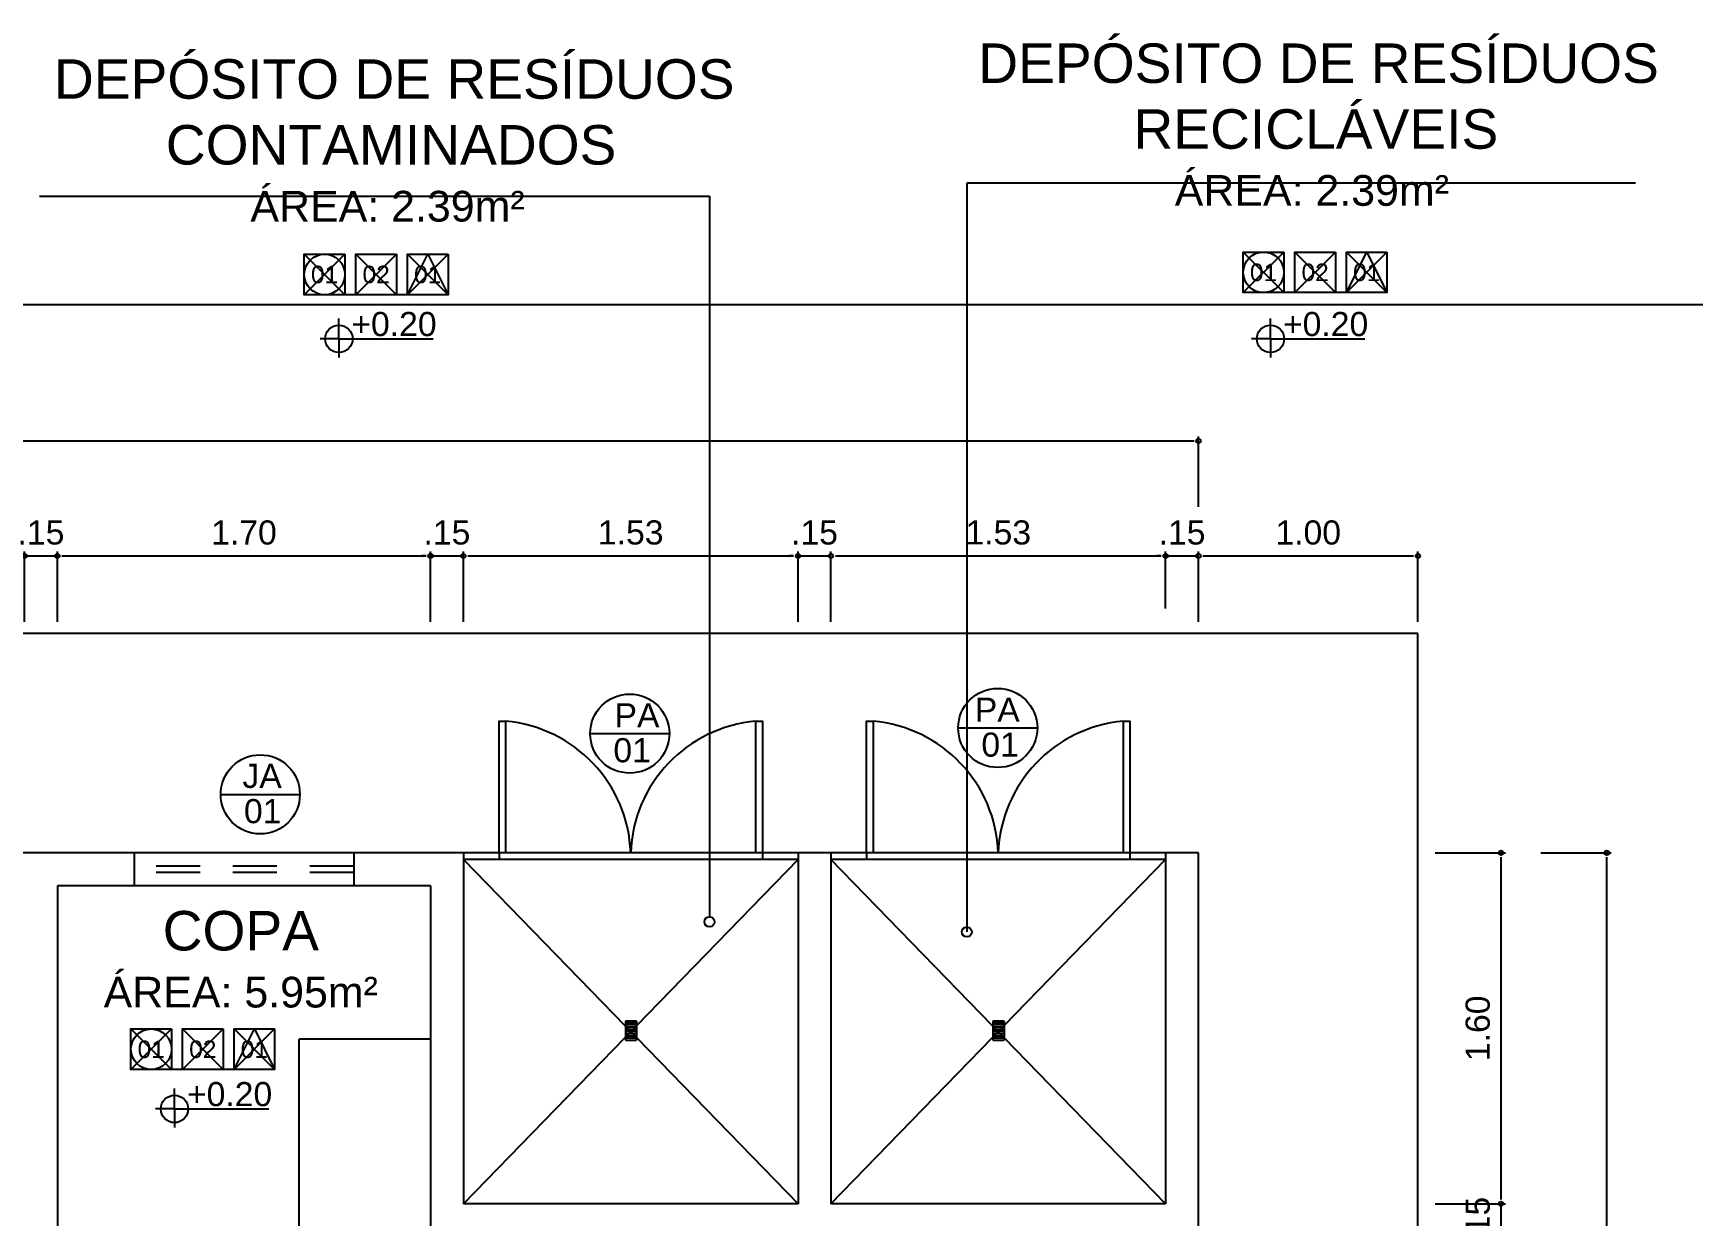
# Model space of a CAD drawing. Header units: millimetres. Extents: x 2125 to 3408, y 1171 to 1686.
# Drawn here: x 2456.1 to 2463.66, y 1452.95 to 1458.34 of the extents above; entities that cross this region are included whole.
import ezdxf
from ezdxf.enums import TextEntityAlignment as Align

# ---------------------------------------------------------------- set-up
doc = ezdxf.new("R2010")
doc.units = ezdxf.units.MM
doc.linetypes.add('CONTORNO_QUADRO_T', pattern=[0.35, 0.2, -0.15])
for name, color, linetype in [('at_Entity', 7, 'Continuous'), ('CALÇADA', 252, 'Continuous'), ('cotas', 7, 'Continuous'), ('ESQUADRIA', 3, 'Continuous'), ('Esquadrias portas', 7, 'Continuous'), ('Esquadrias_Portas', 2, 'Continuous'), ('JANELA2', 1, 'Continuous'), ('Layout_Equipamentos', 7, 'Continuous'), ('PAREDE', 4, 'Continuous'), ('TEXTO01', 7, 'Continuous'), ('TEXTO02', 3, 'Continuous'), ('TEXTO03', 2, 'Continuous'), ('TEXTO_ESP_FORRO', 62, 'Continuous'), ('TEXTO_ESP_PAREDES', 10, 'Continuous'), ('TEXTO_ESP_PISO', 150, 'Continuous'), ('VIDRO', 7, 'Continuous')]:
    doc.layers.add(name, color=color, linetype=linetype)
doc.styles.add('ARIAL', font='sanss___.ttf')
doc.styles.add('ROMANS', font='arial.ttf')
doc.styles.add('TEXTO1', font='swissko.ttf', dxfattribs={"width": 0.6, "height": 0.1})
doc.dimstyles.new('ESCALA75', dxfattribs={"dimtxt": 0.11, "dimasz": 0.02, "dimexe": 0.02, "dimexo": 0.04, "dimgap": 0.05, "dimtad": 1, "dimzin": 4, "dimdsep": 46, "dimtxsty": 'ROMANS', "dimblk1": 'PPC', "dimblk2": 'PPC', "dimsah": 1, "dimcen": 0.02, "dimclrd": 7, "dimclre": 7, "dimclrt": 3, "dimazin": 1, "dimtfac": 1, "dimtix": 1, "dimtmove": 0, "dimatfit": 3, "dimldrblk": 'PPC', "dimfxl": 0, "dimtolj": 1, "dimtzin": 12, "dimarcsym": 0})

# ---------------------------------------------------------------- blocks, each defined once
blk = doc.blocks.new('PPC')
at = {"color": 2}
blk.add_circle((0, 0), 0.5, dxfattribs=at)
blk = doc.blocks.new('*D838')
at = {"layer": 'cotas', "color": 7, "lineweight": -2, "transparency": 16777216}
for p, q in [((2456.0379, 1455.9546), (2456.0179, 1455.9546)), ((2456.0579, 1455.6546), (2456.0579, 1455.9746)), ((2456.0579, 1455.9546), (2456.2079, 1455.9546)), ((2456.2079, 1455.6546), (2456.2079, 1455.9746)), ((2456.2279, 1455.9546), (2456.2479, 1455.9546))]:
    blk.add_line(p, q, dxfattribs=at)
at = {"layer": 'DEFPOINTS', "color": 0, "transparency": 16777216}
for p in [(2456.2079, 1455.9546), (2456.0579, 1455.5544), (2456.2079, 1455.5544)]:
    blk.add_point(p, dxfattribs=at)
at = {"layer": 'cotas', "color": 7, "lineweight": -2, "transparency": 16777216, "xscale": 0.02, "yscale": 0.02, "zscale": 0.02}
blk.add_blockref('PPC', (2456.0579, 1455.9546), dxfattribs=at)
at = {"layer": 'cotas', "color": 7, "lineweight": -2, "transparency": 16777216, "xscale": 0.02, "yscale": 0.02, "zscale": 0.02, "rotation": 180}
blk.add_blockref('PPC', (2456.2079, 1455.9546), dxfattribs=at)
at = {"layer": 'cotas', "color": 3, "transparency": 16777216, "insert": (2456.1329, 1456.0607), "char_height": 0.11, "attachment_point": 5, "style": 'ROMANS'}
blk.add_mtext('\\A1;.15', dxfattribs=at)
blk = doc.blocks.new('*D839')
at = {"layer": 'cotas', "color": 7, "lineweight": -2, "transparency": 16777216}
for p, q in [((2456.2079, 1455.6546), (2456.2079, 1455.9746)), ((2456.2279, 1455.9546), (2457.8879, 1455.9546)), ((2457.9079, 1455.6546), (2457.9079, 1455.9746))]:
    blk.add_line(p, q, dxfattribs=at)
at = {"layer": 'DEFPOINTS', "color": 0, "transparency": 16777216}
for p in [(2457.9079, 1455.9546), (2456.2079, 1455.5544), (2457.9079, 1455.5544)]:
    blk.add_point(p, dxfattribs=at)
at = {"layer": 'cotas', "color": 7, "lineweight": -2, "transparency": 16777216, "xscale": 0.02, "yscale": 0.02, "zscale": 0.02, "rotation": 180}
blk.add_blockref('PPC', (2456.2079, 1455.9546), dxfattribs=at)
at = {"layer": 'cotas', "color": 7, "lineweight": -2, "transparency": 16777216, "xscale": 0.02, "yscale": 0.02, "zscale": 0.02}
blk.add_blockref('PPC', (2457.9079, 1455.9546), dxfattribs=at)
at = {"layer": 'cotas', "color": 3, "transparency": 16777216, "insert": (2457.0579, 1456.0607), "char_height": 0.11, "attachment_point": 5, "style": 'ROMANS'}
blk.add_mtext('\\A1;1.70', dxfattribs=at)
blk = doc.blocks.new('*D840')
at = {"layer": 'cotas', "color": 7, "lineweight": -2, "transparency": 16777216}
for p, q in [((2457.8879, 1455.9546), (2457.8679, 1455.9546)), ((2457.9079, 1455.6546), (2457.9079, 1455.9746)), ((2457.9079, 1455.9546), (2458.0579, 1455.9546)), ((2458.0579, 1455.6546), (2458.0579, 1455.9746)), ((2458.0779, 1455.9546), (2458.0979, 1455.9546))]:
    blk.add_line(p, q, dxfattribs=at)
at = {"layer": 'DEFPOINTS', "color": 0, "transparency": 16777216}
for p in [(2458.0579, 1455.9546), (2457.9079, 1455.5544), (2458.0579, 1455.5536)]:
    blk.add_point(p, dxfattribs=at)
at = {"layer": 'cotas', "color": 7, "lineweight": -2, "transparency": 16777216, "xscale": 0.02, "yscale": 0.02, "zscale": 0.02}
blk.add_blockref('PPC', (2457.9079, 1455.9546), dxfattribs=at)
at = {"layer": 'cotas', "color": 7, "lineweight": -2, "transparency": 16777216, "xscale": 0.02, "yscale": 0.02, "zscale": 0.02, "rotation": 180}
blk.add_blockref('PPC', (2458.0579, 1455.9546), dxfattribs=at)
at = {"layer": 'cotas', "color": 3, "transparency": 16777216, "insert": (2457.9829, 1456.0607), "char_height": 0.11, "attachment_point": 5, "style": 'ROMANS'}
blk.add_mtext('\\A1;.15', dxfattribs=at)
blk = doc.blocks.new('*D841')
at = {"layer": 'cotas', "color": 7, "lineweight": -2, "transparency": 16777216}
for p, q in [((2458.0579, 1455.6546), (2458.0579, 1455.9746)), ((2458.0779, 1455.9546), (2459.5629, 1455.9546)), ((2459.5829, 1455.6546), (2459.5829, 1455.9746))]:
    blk.add_line(p, q, dxfattribs=at)
at = {"layer": 'DEFPOINTS', "color": 0, "transparency": 16777216}
for p in [(2459.5829, 1455.9546), (2458.0579, 1455.5536), (2459.5829, 1455.5943)]:
    blk.add_point(p, dxfattribs=at)
at = {"layer": 'cotas', "color": 7, "lineweight": -2, "transparency": 16777216, "xscale": 0.02, "yscale": 0.02, "zscale": 0.02, "rotation": 180}
blk.add_blockref('PPC', (2458.0579, 1455.9546), dxfattribs=at)
at = {"layer": 'cotas', "color": 7, "lineweight": -2, "transparency": 16777216, "xscale": 0.02, "yscale": 0.02, "zscale": 0.02}
blk.add_blockref('PPC', (2459.5829, 1455.9546), dxfattribs=at)
at = {"layer": 'cotas', "color": 3, "transparency": 16777216, "insert": (2458.8204, 1456.0608), "char_height": 0.11, "attachment_point": 5, "style": 'ROMANS'}
blk.add_mtext('\\A1;1.53', dxfattribs=at)
blk = doc.blocks.new('*D842')
at = {"layer": 'cotas', "color": 7, "lineweight": -2, "transparency": 16777216}
for p, q in [((2459.5629, 1455.9546), (2459.5429, 1455.9546)), ((2459.5829, 1455.6546), (2459.5829, 1455.9746)), ((2459.5829, 1455.9546), (2459.7329, 1455.9546)), ((2459.7329, 1455.6546), (2459.7329, 1455.9746)), ((2459.7529, 1455.9546), (2459.7729, 1455.9546))]:
    blk.add_line(p, q, dxfattribs=at)
at = {"layer": 'DEFPOINTS', "color": 0, "transparency": 16777216}
for p in [(2459.7329, 1455.9546), (2459.7329, 1455.6065), (2459.5829, 1455.5943)]:
    blk.add_point(p, dxfattribs=at)
at = {"layer": 'cotas', "color": 7, "lineweight": -2, "transparency": 16777216, "xscale": 0.02, "yscale": 0.02, "zscale": 0.02}
blk.add_blockref('PPC', (2459.5829, 1455.9546), dxfattribs=at)
at = {"layer": 'cotas', "color": 7, "lineweight": -2, "transparency": 16777216, "xscale": 0.02, "yscale": 0.02, "zscale": 0.02, "rotation": 180}
blk.add_blockref('PPC', (2459.7329, 1455.9546), dxfattribs=at)
at = {"layer": 'cotas', "color": 3, "transparency": 16777216, "insert": (2459.6579, 1456.0607), "char_height": 0.11, "attachment_point": 5, "style": 'ROMANS'}
blk.add_mtext('\\A1;.15', dxfattribs=at)
blk = doc.blocks.new('*D843')
at = {"layer": 'cotas', "color": 7, "lineweight": -2, "transparency": 16777216}
for p, q in [((2459.7329, 1455.6546), (2459.7329, 1455.9746)), ((2459.7529, 1455.9546), (2461.2379, 1455.9546)), ((2461.2579, 1455.7144), (2461.2579, 1455.9746))]:
    blk.add_line(p, q, dxfattribs=at)
at = {"layer": 'DEFPOINTS', "color": 0, "transparency": 16777216}
for p in [(2461.2579, 1455.9546), (2461.2579, 1455.6744), (2459.7329, 1455.6065)]:
    blk.add_point(p, dxfattribs=at)
at = {"layer": 'cotas', "color": 7, "lineweight": -2, "transparency": 16777216, "xscale": 0.02, "yscale": 0.02, "zscale": 0.02, "rotation": 180}
blk.add_blockref('PPC', (2459.7329, 1455.9546), dxfattribs=at)
at = {"layer": 'cotas', "color": 7, "lineweight": -2, "transparency": 16777216, "xscale": 0.02, "yscale": 0.02, "zscale": 0.02}
blk.add_blockref('PPC', (2461.2579, 1455.9546), dxfattribs=at)
at = {"layer": 'cotas', "color": 3, "transparency": 16777216, "insert": (2460.4954, 1456.0608), "char_height": 0.11, "attachment_point": 5, "style": 'ROMANS'}
blk.add_mtext('\\A1;1.53', dxfattribs=at)
blk = doc.blocks.new('*D844')
at = {"layer": 'cotas', "color": 7, "lineweight": -2, "transparency": 16777216}
for p, q in [((2461.2379, 1455.9546), (2461.2179, 1455.9546)), ((2461.2579, 1455.7144), (2461.2579, 1455.9746)), ((2461.2579, 1455.9546), (2461.4079, 1455.9546)), ((2461.4079, 1455.7444), (2461.4079, 1455.9746)), ((2461.4279, 1455.9546), (2461.4479, 1455.9546))]:
    blk.add_line(p, q, dxfattribs=at)
at = {"layer": 'DEFPOINTS', "color": 0, "transparency": 16777216}
for p in [(2461.4079, 1455.9546), (2461.2579, 1455.6744), (2461.4079, 1455.7044)]:
    blk.add_point(p, dxfattribs=at)
at = {"layer": 'cotas', "color": 7, "lineweight": -2, "transparency": 16777216, "xscale": 0.02, "yscale": 0.02, "zscale": 0.02}
blk.add_blockref('PPC', (2461.2579, 1455.9546), dxfattribs=at)
at = {"layer": 'cotas', "color": 7, "lineweight": -2, "transparency": 16777216, "xscale": 0.02, "yscale": 0.02, "zscale": 0.02, "rotation": 180}
blk.add_blockref('PPC', (2461.4079, 1455.9546), dxfattribs=at)
at = {"layer": 'cotas', "color": 3, "transparency": 16777216, "insert": (2461.3329, 1456.0607), "char_height": 0.11, "attachment_point": 5, "style": 'ROMANS'}
blk.add_mtext('\\A1;.15', dxfattribs=at)
blk = doc.blocks.new('new block20')
at = {"layer": 'at_Entity', "color": 0}
for p, q in [((0.0265, 0.0476), (-0.0243, 0.0476)), ((-0.0243, 0.0476), (-0.0243, -0.0391)), ((0.0265, 0.0391), (-0.0243, 0.0391)), ((0.0265, 0.0307), (-0.0243, 0.0307)), ((0.0265, 0.0201), (-0.0243, 0.0201)), ((0.0265, 0.0095), (-0.0243, 0.0095)), ((0.0265, 0.0011), (-0.0243, 0.0011)), ((0.0265, 0.0476), (0.0265, -0.0391)), ((0.0265, -0.0095), (-0.0243, -0.0095)), ((0.0265, -0.0201), (-0.0243, -0.0201)), ((0.0265, -0.0307), (-0.0243, -0.0307)), ((-0.0243, -0.0391), (0.0265, -0.0391))]:
    blk.add_line(p, q, dxfattribs=at)
blk = doc.blocks.new('Esp_Pis_Par_For_Esc100')
at = {"layer": 'DEFPOINTS'}
for p, q in [((0, 0.37), (0.37, 0)), ((0.37, 0.37), (0, 0)), ((0.47, 0.37), (0.84, 0)), ((0.84, 0.37), (0.47, 0)), ((0.94, 0.37), (1.31, 0)), ((1.31, 0.37), (0.94, 0)), ((0.47, 0), (0.37, 0)), ((0.94, 0), (0.84, 0))]:
    blk.add_line(p, q, dxfattribs=at)
for points in [[(0.37, 0.37), (0.37, 0), (0, 0), (0, 0.37)], [(1.31, 0.37), (1.31, 0), (0.94, 0), (0.94, 0.37)]]:
    blk.add_lwpolyline(points, close=True, dxfattribs=at)
at = {"layer": 'TEXTO_ESP_FORRO'}
blk.add_lwpolyline([(0.94, 0), (1.125, 0.37), (1.31, 0)], close=True, dxfattribs=at)
at = {"layer": 'TEXTO_ESP_PAREDES'}
blk.add_lwpolyline([(0.84, 0.37), (0.84, 0), (0.47, 0), (0.47, 0.37)], close=True, dxfattribs=at)
at = {"layer": 'TEXTO_ESP_PISO'}
blk.add_circle((0.185, 0.185), 0.185, dxfattribs=at)
at = {"layer": 'TEXTO_ESP_FORRO', "color": 3, "linetype": 'ByBlock', "style": 'ARIAL', "text_generation_flag": 6}
blk.add_attdef('FOR', text='', height=0.16, rotation=180, dxfattribs=at).set_placement((1.125, 0.185), align=Align.MIDDLE_CENTER)
at = {"layer": 'TEXTO_ESP_PAREDES', "color": 3, "linetype": 'ByBlock', "ltscale": 0.0001, "style": 'ARIAL', "text_generation_flag": 6}
blk.add_attdef('PAR', text='', height=0.16, rotation=180, dxfattribs=at).set_placement((0.655, 0.185), align=Align.MIDDLE_CENTER)
at = {"layer": 'TEXTO_ESP_PISO', "color": 3, "linetype": 'ByBlock', "style": 'ARIAL', "text_generation_flag": 6}
blk.add_attdef('PIS', text='', height=0.16, rotation=180, dxfattribs=at).set_placement((0.185, 0.185), align=Align.MIDDLE_CENTER)
blk = doc.blocks.new('*D949')
at = {"layer": 'cotas', "color": 7, "lineweight": -2, "transparency": 16777216}
for p, q in [((2462.7869, 1453.0206), (2462.7869, 1453.0406)), ((2462.4869, 1453.0006), (2462.8069, 1453.0006)), ((2462.7869, 1452.8506), (2462.7869, 1453.0006)), ((2462.4869, 1452.8506), (2462.8069, 1452.8506)), ((2462.7869, 1452.8306), (2462.7869, 1452.8106))]:
    blk.add_line(p, q, dxfattribs=at)
at = {"layer": 'DEFPOINTS', "color": 0, "transparency": 16777216}
for p in [(2461.2579, 1453.0006), (2462.7869, 1453.0006), (2461.2579, 1452.8506)]:
    blk.add_point(p, dxfattribs=at)
at = {"layer": 'cotas', "color": 7, "lineweight": -2, "transparency": 16777216, "xscale": 0.02, "yscale": 0.02, "zscale": 0.02}
for p, rotation in [((2462.7869, 1453.0006), 270), ((2462.7869, 1452.8506), 90)]:
    blk.add_blockref('PPC', p, dxfattribs=dict(at, rotation=rotation))
at = {"layer": 'cotas', "color": 3, "transparency": 16777216, "insert": (2462.6808, 1452.9256), "char_height": 0.11, "attachment_point": 5, "rotation": 90, "style": 'ROMANS'}
blk.add_mtext('\\A1;.15', dxfattribs=at)
blk = doc.blocks.new('*D950')
at = {"layer": 'cotas', "color": 7, "lineweight": -2, "transparency": 16777216}
for p, q in [((2462.4869, 1454.6006), (2462.8069, 1454.6006)), ((2462.7869, 1453.0206), (2462.7869, 1454.5806)), ((2462.4869, 1453.0006), (2462.8069, 1453.0006))]:
    blk.add_line(p, q, dxfattribs=at)
at = {"layer": 'DEFPOINTS', "color": 0, "transparency": 16777216}
for p in [(2461.2579, 1454.6006), (2462.7869, 1454.6006), (2461.2579, 1453.0006)]:
    blk.add_point(p, dxfattribs=at)
at = {"layer": 'cotas', "color": 7, "lineweight": -2, "transparency": 16777216, "xscale": 0.02, "yscale": 0.02, "zscale": 0.02}
for p, rotation in [((2462.7869, 1454.6006), 90), ((2462.7869, 1453.0006), 270)]:
    blk.add_blockref('PPC', p, dxfattribs=dict(at, rotation=rotation))
at = {"layer": 'cotas', "color": 3, "transparency": 16777216, "insert": (2462.6808, 1453.8006), "char_height": 0.11, "attachment_point": 5, "rotation": 90, "style": 'ROMANS'}
blk.add_mtext('\\A1;1.60', dxfattribs=at)
blk = doc.blocks.new('*D899')
at = {"layer": 'cotas', "color": 7, "lineweight": -2, "transparency": 16777216}
for p, q in [((2462.9687, 1454.6006), (2463.2887, 1454.6006)), ((2463.2687, 1439.2206), (2463.2687, 1454.5806)), ((2462.9687, 1439.2006), (2463.2887, 1439.2006))]:
    blk.add_line(p, q, dxfattribs=at)
at = {"layer": 'DEFPOINTS', "color": 0, "transparency": 16777216}
for p in [(2461.5004, 1454.6006), (2463.2687, 1454.6006), (2461.5004, 1439.2006)]:
    blk.add_point(p, dxfattribs=at)
at = {"layer": 'cotas', "color": 7, "lineweight": -2, "transparency": 16777216, "xscale": 0.02, "yscale": 0.02, "zscale": 0.02}
for p, rotation in [((2463.2687, 1454.6006), 90), ((2463.2687, 1439.2006), 270)]:
    blk.add_blockref('PPC', p, dxfattribs=dict(at, rotation=rotation))
at = {"layer": 'cotas', "color": 3, "transparency": 16777216, "insert": (2463.1626, 1446.9006), "char_height": 0.11, "attachment_point": 5, "rotation": 90, "style": 'ROMANS'}
blk.add_mtext('\\A1;15.40', dxfattribs=at)
blk = doc.blocks.new('*D951')
at = {"layer": 'cotas', "color": 7, "lineweight": -2, "transparency": 16777216}
for p, q in [((2416.6079, 1456.1788), (2416.6079, 1456.4988)), ((2416.6279, 1456.4788), (2461.3879, 1456.4788)), ((2461.4079, 1456.1788), (2461.4079, 1456.4988))]:
    blk.add_line(p, q, dxfattribs=at)
at = {"layer": 'DEFPOINTS', "color": 0, "transparency": 16777216}
for p in [(2461.4079, 1456.4788), (2416.6079, 1454.6006), (2461.4079, 1454.6006)]:
    blk.add_point(p, dxfattribs=at)
at = {"layer": 'cotas', "color": 7, "lineweight": -2, "transparency": 16777216, "xscale": 0.02, "yscale": 0.02, "zscale": 0.02, "rotation": 180}
blk.add_blockref('PPC', (2416.6079, 1456.4788), dxfattribs=at)
at = {"layer": 'cotas', "color": 7, "lineweight": -2, "transparency": 16777216, "xscale": 0.02, "yscale": 0.02, "zscale": 0.02}
blk.add_blockref('PPC', (2461.4079, 1456.4788), dxfattribs=at)
at = {"layer": 'cotas', "color": 3, "transparency": 16777216, "insert": (2439.0079, 1456.585), "char_height": 0.11, "attachment_point": 5, "style": 'ROMANS'}
blk.add_mtext('\\A1;44.80', dxfattribs=at)
blk = doc.blocks.new('*D952')
at = {"layer": 'cotas', "color": 7, "lineweight": -2, "transparency": 16777216}
for p, q in [((2461.4079, 1455.6546), (2461.4079, 1455.9746)), ((2461.4279, 1455.9546), (2462.3879, 1455.9546)), ((2462.4079, 1455.6546), (2462.4079, 1455.9746))]:
    blk.add_line(p, q, dxfattribs=at)
at = {"layer": 'DEFPOINTS', "color": 0, "transparency": 16777216}
for p in [(2462.4079, 1455.9546), (2461.4079, 1454.6006), (2462.4079, 1454.6006)]:
    blk.add_point(p, dxfattribs=at)
at = {"layer": 'cotas', "color": 7, "lineweight": -2, "transparency": 16777216, "xscale": 0.02, "yscale": 0.02, "zscale": 0.02, "rotation": 180}
blk.add_blockref('PPC', (2461.4079, 1455.9546), dxfattribs=at)
at = {"layer": 'cotas', "color": 7, "lineweight": -2, "transparency": 16777216, "xscale": 0.02, "yscale": 0.02, "zscale": 0.02}
blk.add_blockref('PPC', (2462.4079, 1455.9546), dxfattribs=at)
at = {"layer": 'cotas', "color": 3, "transparency": 16777216, "insert": (2461.9079, 1456.0607), "char_height": 0.11, "attachment_point": 5, "style": 'ROMANS'}
blk.add_mtext('\\A1;1.00', dxfattribs=at)
blk = doc.blocks.new('new block4')
at = {"layer": 'TEXTO01'}
h = blk.add_hatch(dxfattribs=at)
h.set_pattern_fill('ANGLE', color=256)
h.set_pattern_definition([(0, (-2260.456, -913.906), (0, 6.985), [5.08, -1.905]), (90, (-2260.456, -913.906), (-6.985, 4e-16), [5.08, -1.905])])
h.paths.add_polyline_path([(0, 0), (0, -0.0624, 0.414214), (0.0624, 0)])
h.paths.add_polyline_path([(0, 0), (0, 0.0624, 0.414214), (-0.0624, 0)])
for q in [(0, 0.093), (-0.0862, 0), (0.4292, 0), (0, -0.0852)]:
    blk.add_line((0, 0), q, dxfattribs=at)
blk.add_circle((0, 0), 0.0624, dxfattribs=at)

msp = doc.modelspace()

# ---------------------------------------------------------------- hatches: boundary and pattern name
at = {"layer": 'TEXTO01'}
h = msp.add_hatch(dxfattribs=at)
h.set_pattern_fill('ANGLE', color=256)
h.set_pattern_definition([(0, (174.0216, 571.681), (0, 6.985), [5.08, -1.905]), (90, (174.0216, 571.681), (-6.985, 4e-16), [5.08, -1.905])])
h.paths.add_polyline_path([(2459.2018, 1454.2862, 1), (2459.1562, 1454.2862, 1)])
h = msp.add_hatch(dxfattribs=at)
h.set_pattern_fill('ANGLE', color=256)
h.set_pattern_definition([(0, (175.1945, 571.634), (0, 6.985), [5.08, -1.905]), (90, (175.1945, 571.634), (-6.985, 4e-16), [5.08, -1.905])])
h.paths.add_polyline_path([(2460.3747, 1454.2398, 1), (2460.3291, 1454.2398, 1)])

# ---------------------------------------------------------------- linework, layer by layer
at = {"linetype": 'Continuous'}
msp.add_line((2415.1079, 1457.1006), (2475.5479, 1457.1006), dxfattribs=at)
at = {"layer": 'at_Entity', "color": 0}
for p in [(2457.9079, 1453.7506), (2457.309, 1451.5506)]:
    msp.add_line(p, (2457.309, 1453.7506), dxfattribs=at)
at = {"layer": 'CALÇADA', "linetype": 'Continuous'}
msp.add_line((2462.4079, 1455.6006), (2415.6079, 1455.6006), dxfattribs=at)
at = {"layer": 'CALÇADA'}
msp.add_line((2462.4079, 1438.0006), (2462.4079, 1455.6006), dxfattribs=at)
at = {"layer": 'ESQUADRIA', "linetype": 'CONTORNO_QUADRO_T'}
for p, q in [((2457.5579, 1454.5406), (2456.5579, 1454.5406)), ((2457.5579, 1454.5106), (2456.5579, 1454.5106))]:
    msp.add_line(p, q, dxfattribs=at)
at = {"layer": 'Esquadrias portas'}
for centre, start, end in [((2458.1957, 1454.5779), 2.07786, 84.98454), ((2459.445, 1454.5779), 95.01546, 177.92214), ((2459.8707, 1454.5779), 2.07786, 84.98454), ((2461.12, 1454.5779), 95.01546, 177.92214)]:
    msp.add_arc(centre, 0.6251, start, end, dxfattribs=at)
at = {"layer": 'Esquadrias_Portas'}
for p, q in [((2458.2204, 1454.6006), (2458.2204, 1454.5706)), ((2459.4204, 1454.6006), (2459.4204, 1454.5706)), ((2459.8954, 1454.6006), (2459.8954, 1454.5706)), ((2461.0954, 1454.6006), (2461.0954, 1454.5706))]:
    msp.add_line(p, q, dxfattribs=at)
for points in [[(2458.2204, 1454.6006), (2458.2204, 1455.2006), (2458.2504, 1455.2006), (2458.2504, 1454.6006), (2458.2204, 1454.6006)], [(2459.3904, 1454.6006), (2459.3904, 1455.2006), (2459.4204, 1455.2006), (2459.4204, 1454.6006), (2459.3904, 1454.6006)], [(2459.8954, 1454.6006), (2459.8954, 1455.2006), (2459.9254, 1455.2006), (2459.9254, 1454.6006), (2459.8954, 1454.6006)], [(2461.0654, 1454.6006), (2461.0654, 1455.2006), (2461.0954, 1455.2006), (2461.0954, 1454.6006), (2461.0654, 1454.6006)]]:
    msp.add_lwpolyline(points, dxfattribs=at)
at = {"layer": 'JANELA2', "linetype": 'Continuous'}
for p, q in [((2456.5579, 1454.6006), (2456.5579, 1454.4506)), ((2457.5579, 1454.6006), (2457.5579, 1454.4506))]:
    msp.add_line(p, q, dxfattribs=at)
at = {"layer": 'Layout_Equipamentos'}
for p, q in [((2458.0579, 1454.5706), (2459.5829, 1453.0006)), ((2458.0579, 1453.0006), (2459.5829, 1454.5706)), ((2459.7329, 1453.0006), (2461.2579, 1454.5706)), ((2461.2579, 1453.0006), (2459.7329, 1454.5706))]:
    msp.add_line(p, q, dxfattribs=at)
at = {"layer": 'PAREDE', "linetype": 'Continuous'}
for p, q in [((2458.0579, 1454.6006), (2428.0079, 1454.6006)), ((2458.0579, 1454.6006), (2458.0579, 1453.0006)), ((2459.7329, 1454.6006), (2459.5829, 1454.6006)), ((2459.5829, 1454.6006), (2459.5829, 1453.0006)), ((2459.7329, 1454.6006), (2459.7329, 1453.0006)), ((2461.4079, 1454.6006), (2461.2579, 1454.6006)), ((2461.2579, 1454.6006), (2461.2579, 1453.0006)), ((2457.9079, 1454.4506), (2456.2079, 1454.4506)), ((2456.2079, 1454.4506), (2456.2079, 1450.9506)), ((2457.9079, 1454.4506), (2457.9079, 1450.9506)), ((2459.5829, 1453.0006), (2458.0579, 1453.0006)), ((2461.2579, 1453.0006), (2459.7329, 1453.0006))]:
    msp.add_line(p, q, dxfattribs=at)
at = {"layer": 'PAREDE'}
msp.add_line((2461.4079, 1452.8506), (2461.4079, 1454.6006), dxfattribs=at)
at = {"layer": 'TEXTO01'}
for p, q in [((2463.3996, 1457.6536), (2460.3519, 1457.6536)), ((2460.3519, 1457.6536), (2460.3519, 1454.2398)), ((2456.1269, 1457.5941), (2459.179, 1457.5941)), ((2459.179, 1457.5941), (2459.179, 1454.3091)), ((2458.6359, 1455.1445), (2458.9966, 1455.1445)), ((2460.3129, 1455.1701), (2460.6736, 1455.1701)), ((2456.9519, 1454.867), (2457.3126, 1454.867))]:
    msp.add_line(p, q, dxfattribs=at)
for centre, radius in [((2458.8162, 1455.1445), 0.1804), ((2460.4932, 1455.1701), 0.1804), ((2457.1322, 1454.867), 0.1804), ((2459.179, 1454.2862), 0.0228), ((2460.3519, 1454.2398), 0.0228)]:
    msp.add_circle(centre, radius, dxfattribs=at)
at = {"layer": 'VIDRO', "linetype": 'Continuous'}
for p, q in [((2459.5829, 1454.6006), (2458.0579, 1454.6006)), ((2459.5829, 1454.5706), (2458.0579, 1454.5706)), ((2461.2579, 1454.6006), (2459.7329, 1454.6006)), ((2461.2579, 1454.5706), (2459.7329, 1454.5706))]:
    msp.add_line(p, q, dxfattribs=at)

# ---------------------------------------------------------------- block references
at = {"layer": 'Layout_Equipamentos'}
for p in [(2458.8204, 1453.7856), (2460.4954, 1453.7856)]:
    msp.add_blockref('new block20', p, dxfattribs=at)
at = {"layer": 'TEXTO01'}
for p in [(2457.4908, 1456.944), (2461.7363, 1456.944), (2456.7416, 1453.4329)]:
    msp.add_blockref('new block4', p, dxfattribs=at)
at = {"layer": 'TEXTO02', "xscale": 0.5, "yscale": 0.5, "zscale": 0.5}
for p in [(2461.6119, 1457.155), (2457.3328, 1457.1453), (2456.5428, 1453.6125)]:
    msp.add_blockref('Esp_Pis_Par_For_Esc100', p, dxfattribs=at).add_auto_attribs({'PIS': '01', 'PAR': '02', 'FOR': '01'})

# ---------------------------------------------------------------- texts
at = {"layer": 'cotas', "ltscale": 0.0001, "char_height": 0.11, "width": 0.503613, "attachment_point": 1, "style": 'TEXTO1'}
for insert in [(2457.4788, 1457.0668), (2461.7244, 1457.0668), (2456.7297, 1453.5557)]:
    msp.add_mtext('\\pi0.06832;{\\fSansSerif|b0|i0|c2|p2;\\W1;+0.20}', dxfattribs=dict(at, insert=insert))
at = {"layer": 'TEXTO01', "ltscale": 0.0001, "char_height": 0.11, "width": 0.330365, "attachment_point": 1, "style": 'TEXTO1'}
for s, insert in [('{\\fSansSerif|b0|i0|c2|p2;\\W1;PA}', (2460.3885, 1455.308)), ('{\\fSansSerif|b0|i0|c2|p2;\\W1;PA}', (2458.7466, 1455.2825)), ('{\\fSansSerif|b0|i0|c2|p2;\\W1;01}', (2460.4185, 1455.1491)), ('{\\fSansSerif|b0|i0|c2|p2;\\W1;01}', (2458.7415, 1455.1236)), ('{\\fSansSerif|b0|i0|c2|p2;\\W1;JA}', (2457.0511, 1455.0065)), ('{\\fSansSerif|b0|i0|c2|p2;\\W1;01}', (2457.0579, 1454.8459))]:
    msp.add_mtext(s, dxfattribs=dict(at, insert=insert))
at = {"layer": 'TEXTO03', "ltscale": 0.0001, "char_height": 0.12, "width": 3.592802, "attachment_point": 1, "style": 'TEXTO1'}
for s, insert in [('\\pi0.2901;{\\fSansSerif|b0|i0|c2|p2;\\H1.5x;\\W1;\\C2;DEPÓSITO DE RESÍDUOS\\P\\pi0.99714;RECICLÁVEIS\\P\\pi1.1854;\\H0.77777x;\\C3;ÁREA: 2.39m²}', (2460.1142, 1458.2911)), ('\\pi0.2901;{\\fSansSerif|b0|i0|c2|p2;\\H1.5x;\\W1;\\C2;DEPÓSITO DE RESÍDUOS\\P\\pi0.79973;CONTAMINADOS\\P\\pi1.1854;\\H0.77777x;\\C3;ÁREA: 2.39m²}', (2455.9019, 1458.2191)), ('\\pi1.4542;{\\fSansSerif|b0|i0|c2|p2;\\H1.5x;\\W1;\\C2;COPA\\P\\pi1.1854;\\H0.77777x;\\C3;ÁREA: 5.95m²}', (2455.2331, 1454.3356))]:
    msp.add_mtext(s, dxfattribs=dict(at, insert=insert))

# ---------------------------------------------------------------- dimensions: what is measured, and where the dimension line sits
at = {"layer": 'cotas'}
for base, p1, p2, picture, middle in [((2461.4079, 1456.4788), (2416.6079, 1454.6006), (2461.4079, 1454.6006), '*D951', (2439.0079, 1456.585)), ((2462.4079, 1455.9546), (2461.4079, 1454.6006), (2462.4079, 1454.6006), '*D952', (2461.9079, 1456.0607))]:
    dim = msp.add_linear_dim(base=base, p1=p1, p2=p2, dimstyle='ESCALA75', dxfattribs=at)
    dim.commit()
    dim.dimension.update_dxf_attribs({"geometry": picture, "text_midpoint": middle})
for base, p1, p2, picture, middle in [((2456.2079, 1455.9546), (2456.0579, 1455.5544), (2456.2079, 1455.5544), '*D838', (2456.1329, 1456.0607)), ((2457.9079, 1455.9546), (2456.2079, 1455.5544), (2457.9079, 1455.5544), '*D839', (2457.0579, 1456.0607)), ((2458.0579, 1455.9546), (2457.9079, 1455.5544), (2458.0579, 1455.5536), '*D840', (2457.9829, 1456.0607)), ((2459.5828878183, 1455.9545809357), (2458.0578878183, 1455.5535618699), (2459.5828878183, 1455.594270467), '*D841', (2458.8203878183, 1456.0607814814)), ((2459.7329, 1455.9546), (2459.5829, 1455.5943), (2459.7329, 1455.6065), '*D842', (2459.6579, 1456.0607)), ((2461.2578878183, 1455.9545809357), (2459.7328878183, 1455.606490693), (2461.2578878183, 1455.674356299), '*D843', (2460.4953878183, 1456.0607814814)), ((2461.4079, 1455.9546), (2461.2579, 1455.6744), (2461.4079, 1455.7044), '*D844', (2461.3329, 1456.0607))]:
    dim = msp.add_linear_dim(base=base, p1=p1, p2=p2, dimstyle='ESCALA75', override={"dimtmove": 1}, dxfattribs=at)
    dim.commit()
    dim.dimension.update_dxf_attribs({"geometry": picture, "text_midpoint": middle})
for base, p1, p2, picture, middle in [((2462.7869, 1454.6006), (2461.2579, 1453.0006), (2461.2579, 1454.6006), '*D950', (2462.6808, 1453.8006)), ((2462.7869, 1453.0006), (2461.2579, 1452.8506), (2461.2579, 1453.0006), '*D949', (2462.6808, 1452.9256))]:
    dim = msp.add_linear_dim(base=base, p1=p1, p2=p2, angle=90, dimstyle='ESCALA75', override={"dimtmove": 1}, dxfattribs=at)
    dim.commit()
    dim.dimension.update_dxf_attribs({"geometry": picture, "text_midpoint": middle})
dim = msp.add_linear_dim(base=(2463.2687, 1454.6006), p1=(2461.5004, 1439.2006), p2=(2461.5004, 1454.6006), angle=90, dimstyle='ESCALA75', dxfattribs=at)
dim.commit()
dim.dimension.update_dxf_attribs({"geometry": '*D899', "text_midpoint": (2463.1626, 1446.9006)})

doc.saveas('drawing.dxf')
